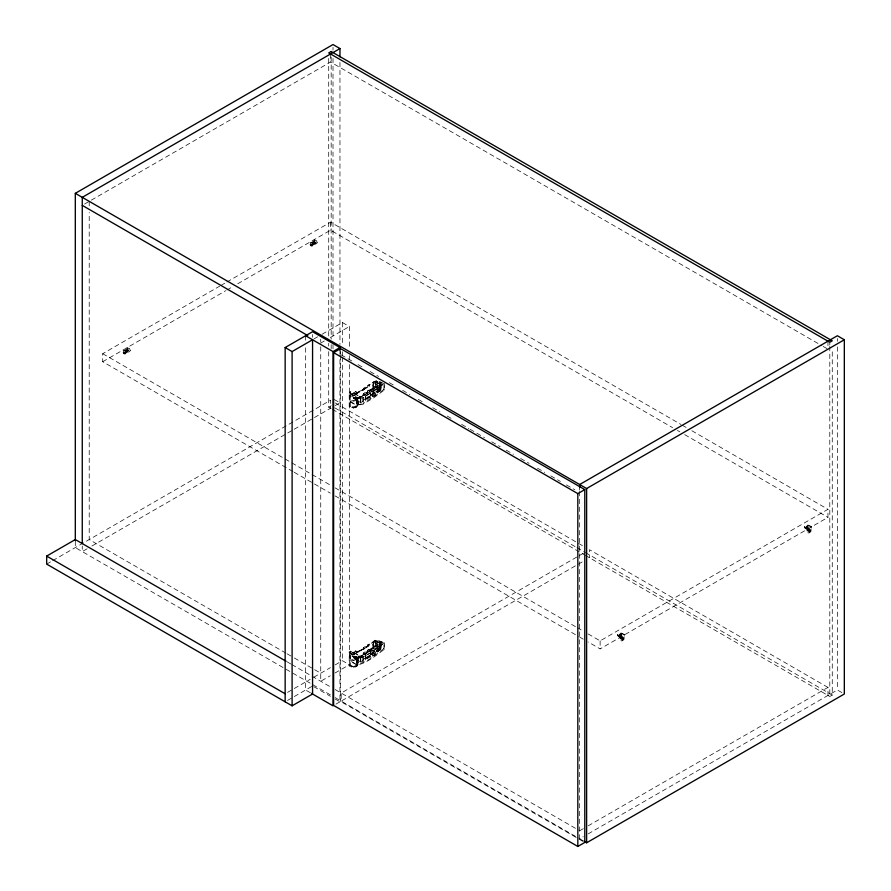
<?xml version="1.0" encoding="UTF-8"?>
<svg xmlns="http://www.w3.org/2000/svg" width="891" height="891" viewBox="0 0 891 891"><rect width="100%" height="100%" fill="white"/><g stroke="black" fill="none" stroke-linecap="round" stroke-linejoin="round"><path stroke-width="0.67" stroke-dasharray="4.46 3.34" d="M373.151 382.139L377.361 385.19L379.588 383.91L381.114 387.886L377.361 390.046C368.161 387.396 375.969 384.979 379.288 387.206L380.702 387.062L381.114 387.886L381.047 382.584L379.288 382.35C375.245 380.713 370.5 380.713 373.173 387.574M373.151 641.487L377.361 644.538L379.588 643.257L381.114 647.234L377.361 649.394C368.161 646.743 375.969 644.316 379.288 646.554L380.702 646.409L381.114 647.234L381.047 641.921L379.288 641.698C375.245 640.061 370.5 640.061 373.173 646.922M621.105 638.702L620.86 638.39A1.448 0.835 -60 0 1 621.851 636.942A1.448 0.835 -60 0 1 622.842 637.243L620.86 638.992A1.448 0.835 -60 0 0 621.851 639.304A1.448 0.835 -60 0 0 622.842 637.856L620.849 638.847M808.037 530.78L807.803 530.457A1.448 0.835 -60 0 1 808.794 529.009A1.448 0.835 -60 0 1 809.774 529.321L807.803 531.069A1.448 0.835 -60 0 0 808.794 531.37A1.448 0.835 -60 0 0 809.774 529.933L807.781 530.925M350.43 401.975L357.035 405.795L358.26 405.093L358.149 398.667L356.6 399.469L350.096 395.649L351.834 394.646L354.05 395.159L369.342 386.338L369.988 384.288L369.342 385.926L354.05 394.758L351.834 394.245L350.096 395.248L350.43 405.773L352.847 406.975L356.277 407.12C359.351 401.563 353.939 395.103 349.227 392.408L349.227 406.474L353.482 408.033L357.491 406.363C360.565 400.827 355.119 394.39 350.43 391.706L349.227 392.408M367.248 646.309L365.889 647.089L365.009 646.588L363.394 647.924L367.248 646.71L367.849 644.794L376.537 639.849L384.422 642.801C375.813 649.183 367.137 656.4 356.6 658.805L350.096 654.996L351.834 653.994L354.05 654.506L369.342 645.674L369.988 643.636L369.342 645.273L354.05 654.094L351.834 653.593L350.096 654.595L350.43 665.12L352.847 666.323L356.277 666.468C359.351 660.91 353.939 654.44 349.227 651.755L349.227 665.811L353.482 667.381L357.491 665.7C360.565 660.175 355.119 653.727 350.43 651.054L349.227 651.755M367.248 387.362L365.009 387.24L363.394 388.576L367.248 387.362L367.849 385.458L376.537 380.513L382.172 382.618M367.248 392.229L365.889 393.009L365.009 392.508L363.394 393.844L367.248 392.63L367.849 390.715L374.51 386.872L380.401 389.066L380.401 384.21L374.51 381.604L380.914 383.999L380.914 389.668L360.81 402.654L353.515 398.444L355.409 396.684L356.723 397.33L356.244 398.154L356.768 397.453M367.248 392.63L367.849 390.715M350.096 401.73L351.834 400.727L354.05 401.228L369.342 392.408L369.988 390.358L376.537 386.583L383.91 389.345L383.91 384.812M369.342 392.408L369.988 390.358M367.248 646.71L367.849 644.794M367.248 651.566L365.889 652.357L365.009 651.844L363.394 653.192L367.248 651.978L367.849 650.062L374.51 646.209L380.401 648.414L380.401 643.558L374.51 640.952L380.914 643.347L380.914 649.016L360.81 662.002L353.515 657.792L355.409 656.021L356.723 656.678L356.244 657.502L356.768 656.801M367.248 651.978L367.849 650.062M350.096 661.066L351.834 660.064L354.05 660.576L369.342 651.755L369.988 649.706L376.537 645.93L383.91 648.681L383.91 643.024L376.537 640.261L367.849 645.207M369.342 651.755L369.988 649.706M379.12 391.249L377.483 392.742L376.425 391.661C376.314 389.378 380.513 387.217 379.12 391.249L378.051 392.352L376.637 392.352M379.12 650.597L377.483 652.089L376.425 651.009C376.314 648.726 380.513 646.565 379.12 650.597L378.051 651.7L376.637 651.7M380.401 389.066L360.365 401.997L360.365 397.141L353.515 393.187L355.409 391.416L356.723 392.062L356.244 392.898L356.768 392.185M353.515 393.187L355.409 391.817L356.768 392.597M353.515 398.444L355.409 397.085L356.768 397.854M380.401 648.414L360.365 661.345L360.365 656.489L353.515 652.524L355.409 650.764L356.723 651.41L356.244 652.245L356.768 651.533M353.515 652.524L355.409 651.165L356.768 651.934M353.515 657.792L355.409 656.433L356.768 657.202M382.84 384.478L362.938 397.776L362.938 403.445L356.6 405.138L350.141 401.407L351.834 400.315L354.05 400.827L369.342 392.007M383.91 389.345L375.3 395.804L362.938 403.445M383.91 643.024C375.623 648.481 368.016 656.734 357.803 658.115L357.803 663.784L356.6 664.474L350.141 660.743L351.834 659.663L354.05 660.175L369.342 651.343M383.91 648.681C375.623 654.15 368.016 662.403 357.803 663.784M383.308 384.288L374.409 390.882L363.172 397.698L357.803 398.767L357.803 404.436M375.334 391.817L372.716 393.532L372.716 396.762L372.26 393.265L375.334 391.817L375.334 395.058L372.716 396.762M384.422 383.464L384.422 389.935L374.409 397.364L363.172 404.169L358.149 405.149M375.334 651.165L372.716 652.869L372.716 656.11L372.26 652.613L375.334 651.165L375.334 654.395L372.716 656.11M384.422 642.801L384.422 649.283C375.913 655.486 367.415 662.815 357.035 665.132L350.43 661.322M373.062 389.467L380.401 384.21M380.914 383.999L365.11 394.401L365.11 399.257M380.914 643.347L365.11 653.749L365.11 658.605M372.26 396.506L374.933 394.824L374.933 391.583M355.064 407.822L357.491 406.363M372.26 655.843L374.933 654.161L374.933 650.931M355.064 667.17L357.491 665.7M370.188 392.062L373.307 390.648L373.307 393.889L370.623 395.559L370.188 392.062L370.623 395.559M370.623 392.318L373.307 390.648M370.188 395.303L372.872 393.633L372.872 390.392M353.515 652.123L360.81 656.333L373.541 648.637M370.188 651.41L373.307 649.996L373.307 653.226L370.623 654.896L370.188 651.41L370.623 654.896M370.623 651.655L373.307 649.996M370.188 654.651L372.872 652.98L372.872 649.739M84.578 204.039L330.561 62.025L821.936 345.73M293.005 471.584L102.71 361.724L102.71 353.694L219.654 286.178M220.857 285.488L225.679 282.703M226.882 282.001L330.561 222.149L681.025 424.495M102.71 361.724L225.679 290.733M226.882 290.032L232.907 286.557M237.73 283.772L330.561 230.179L672.594 427.658M123.682 350.798L127.769 348.437L129.563 349.472A2.918 1.682 0 0 1 129.306 351.689A2.918 1.682 0 0 1 125.464 351.834L123.682 350.798L123.682 352.869A2.918 1.682 -60 0 0 125.72 353.749A2.918 1.682 -60 0 0 127.769 350.508L127.769 348.437M310.614 242.875L314.701 240.514L316.494 241.539A2.918 1.682 0 0 1 316.238 243.755A2.918 1.682 0 0 1 312.407 243.9L310.614 242.875L310.614 244.936A2.918 1.682 -60 0 0 312.663 245.827A2.918 1.682 -60 0 0 314.701 242.575L314.701 240.514M124.974 352.558L128.649 350.141L124.996 352.702A1.448 0.835 -60 0 0 125.976 353.014A1.448 0.835 -60 0 0 126.968 351.566L126.789 351.667A1.448 0.835 0 0 0 128.538 351.533A1.448 0.835 0 0 0 128.761 350.531L128.649 350.441M311.906 244.635L315.581 242.218L311.928 244.78A1.448 0.835 -60 0 0 312.919 245.081A1.448 0.835 -60 0 0 313.899 243.644L313.665 243.321M313.788 339.048L319.579 335.707M322.141 334.225L342.422 322.52L349.372 326.529L349.372 348.793M324.313 340.997L320.738 343.057L320.738 681.259L330.283 675.746M330.283 337.555L349.372 326.529M46.677 564.114L51.444 561.363M52.636 560.673L330.606 400.193M349.662 392.608L350.876 391.906M328.712 351.611L328.712 407.187L331.174 405.773M351.644 393.989L352.847 393.287M383.91 383.676L376.537 380.914L367.849 385.458M356.244 392.898L356.957 393.31L358.739 391.617L363.294 389.746L358.739 391.617M356.244 392.486L357.97 392.318M87.084 548.811L82.262 551.596L82.262 546.038M91.896 546.038L293.195 429.818M294.208 429.239L330.561 408.245L330.561 400.215M335.15 405.594L339.961 402.821L333.011 398.8M353.482 395.76L354.696 395.058M363.294 390.147L364.709 389.334L363.394 388.175M355.064 397.798L356.277 397.108M367.849 391.116L374.51 387.273L380.914 389.668M356.244 398.154L356.957 398.567L362.86 394.758L364.709 394.602L363.394 393.844M356.244 397.754L356.957 398.166L363.294 395.014M369.988 390.77L376.537 386.984L384.422 389.935M353.515 392.775L360.81 396.985L365.544 394.245L365.544 399.914M349.227 406.474L350.43 405.773M357.046 402.119L358.26 401.418M349.662 406.775L350.876 406.073M357.302 404.102L358.516 403.411M351.644 407.677L352.847 406.975M353.482 408.033L354.696 407.332M349.662 651.956L350.876 651.254M351.644 653.337L352.847 652.635M356.244 652.245L356.957 652.646L358.739 650.965L363.294 649.093L358.739 650.965M356.244 651.833L357.97 651.666M287.537 692.396L310.202 679.31M313.788 677.238L330.483 667.593M335.261 664.842L342.422 660.71L349.372 664.719L349.372 361.323M353.482 655.108L354.696 654.406M363.294 649.494L364.709 648.681L363.394 647.523M355.064 657.146L356.277 656.444M367.849 650.463L374.51 646.621L380.914 649.016M356.244 657.502L356.957 657.914L362.86 654.105L364.709 653.938L363.394 653.192M356.244 657.101L356.957 657.513L363.294 654.35M369.988 650.118L376.537 646.331L384.422 649.283M287.537 700.426L312.563 685.981M335.061 672.983L349.372 664.719M349.227 665.811L350.43 665.12M357.046 661.467L358.26 660.766M349.662 666.123L350.876 665.421M357.302 663.45L358.516 662.748M351.644 667.025L352.847 666.323M353.482 667.381L354.696 666.68M583.482 553.177L341.186 693.064L341.186 701.094L583.482 561.207M335.94 704.124L340.574 701.44L584.786 842.441M588.082 633.913L600.122 640.863L827.962 509.318L827.962 517.348L600.122 648.893L588.082 641.943M619.189 635.974L621.038 634.737A1.448 0.835 0 0 0 619.301 634.871A1.448 0.835 0 0 0 619.067 635.884L621.573 635.049A1.448 0.835 0 0 1 621.339 636.051A1.448 0.835 0 0 1 619.59 636.185L619.445 635.829M806.121 528.04L807.981 526.815A1.448 0.835 0 0 0 806.232 526.949A1.448 0.835 0 0 0 805.999 527.951L807.981 526.514A1.448 0.835 0 0 0 806.232 526.648A1.448 0.835 0 0 0 805.999 527.661L806.533 527.962A1.448 0.835 0 0 0 808.282 527.828A1.448 0.835 0 0 0 808.505 526.826L808.393 527.026A1.448 0.835 0 0 1 808.282 528.129A1.448 0.835 0 0 1 806.533 528.263L806.377 527.895M619.445 636.118L621.45 634.96M806.377 528.196L808.505 527.116M620.849 638.557L622.854 637.388M807.781 530.624L809.796 529.466M579.673 830.746L583.282 828.652M588.105 825.879L827.962 687.395L827.962 695.425M579.673 491.464L579.673 838.776L583.282 836.682M588.093 833.909L837.373 689.99L842.006 692.663M585.287 555.316L829.799 696.484L832.261 695.069L832.261 349.149M379.12 388.955L377.483 389.924L376.96 392.541M379.12 648.303L377.483 649.272L376.96 651.889M379.811 389.3L377.873 390.147L377.294 392.731L378.708 392.731L380.334 390.158L379.811 389.3L379.811 390.937L377.873 392.976L377.16 392.085L377.873 390.147L380.112 389.467M379.811 648.648L377.873 649.494L377.294 652.078L378.708 652.078L380.334 649.506L379.811 648.648L379.811 650.274L377.873 652.312L377.16 651.432L377.873 649.494L380.112 648.815M369.642 396.306L367.76 396.929L367.07 398.578L368.373 399.736L369.787 398.923L370.489 397.286L369.642 396.306L369.13 398.544L367.248 399.168M369.642 655.653L367.76 656.277L367.07 657.914L368.373 659.084L369.787 658.271L370.489 656.634L369.642 655.653L369.13 657.892L367.248 658.516M370.3 396.684L368.373 397.286L367.849 399.513M370.3 656.032L368.373 656.634L367.849 658.861M349.227 393.009C353.538 395.448 358.516 401.362 355.709 406.43L353.159 407.321L349.227 405.862M349.227 652.357C353.538 654.796 358.516 660.71 355.709 665.766L353.159 666.668L349.227 665.209M823.15 346.421L827.962 349.205M682.239 425.185L687.05 427.97M691.873 430.754L827.962 509.318M677.416 430.431L679.822 431.823M684.644 434.608L827.962 517.348M313.665 243.031L313.899 243.031A1.448 0.835 -60 0 0 312.919 242.72A1.448 0.835 -60 0 0 311.928 244.167L315.169 242.296A1.448 0.835 0 0 0 313.432 242.43A1.448 0.835 0 0 0 313.198 243.432L313.32 243.232M341.197 354.874L352.045 361.133M358.059 364.608L362.882 367.393M370.11 371.569L378.541 376.436M389.378 382.685L394.201 385.469M402.621 390.336L409.849 394.513M418.28 399.38L424.305 402.855M432.736 407.722L439.965 411.898M447.193 416.064L453.207 419.538M461.638 424.406L468.866 428.582M470.069 429.273L484.526 437.626M491.754 441.791L500.185 446.658M506.199 450.133L513.428 454.31M520.656 458.486L529.087 463.353M537.518 468.22L544.746 472.386M550.761 475.861L560.394 481.43M566.42 484.904L574.851 489.772M363.394 388.576L364.709 389.334M363.394 393.432L364.709 394.19M353.515 398.043L360.365 401.997M335.372 402.999L583.46 546.239M827.962 687.395L589.486 549.714L589.486 557.744M334.782 407.855L575.686 546.94M576.9 547.642L584.128 551.807M585.331 552.509L832.261 695.069M328.712 407.187L331.129 408.579M332.332 409.27L584.073 554.614M126.734 350.954L126.968 350.954A1.448 0.835 -60 0 0 125.976 350.653A1.448 0.835 -60 0 0 124.996 352.101L128.237 350.219A1.448 0.835 0 0 0 126.489 350.352A1.448 0.835 0 0 0 126.266 351.366L126.377 351.154M102.71 353.694L290.6 462.162M291.803 462.863L330.338 485.105M335.161 487.889L576.032 626.963M577.234 627.654L583.26 631.129M294.208 472.275L330.338 493.135M335.161 495.919L578.448 636.386M579.651 637.076L583.26 639.159M363.394 647.924L364.709 648.681M363.394 652.78L364.709 653.537M353.515 657.391L360.365 661.345M285.955 653.136L89.211 539.556L89.211 212.492M287.147 653.827L293.15 657.291M294.353 657.981L320.738 673.228M287.002 661.768L290.989 664.085M291.814 664.552L330.349 686.805M335.172 689.589L578.459 830.044M330.349 694.835L75.312 547.586L75.312 539.556M335.172 697.62L578.459 838.075M579.673 838.776L584.307 841.449M313.755 686.66L330.427 696.294M335.194 699.045L339.961 701.796L339.961 355.587M310.369 692.741L305.602 689.99L305.602 346.855M315.581 242.508L315.704 242.597A1.448 0.835 0 0 1 315.47 243.611A1.448 0.835 0 0 1 313.732 243.744L313.576 243.377M350.096 395.248L350.274 402.075M350.096 654.595L350.274 661.412M837.373 338.513L837.373 341.298M837.373 346.855L837.373 689.99M829.799 342.233L829.799 345.017M829.799 346.399L829.799 696.484M827.962 341.175L827.962 346.521M804.618 526.692L804.618 527.294M617.686 634.626L617.686 635.216M600.122 640.863L600.122 648.893M579.673 487.299L579.673 490.083M380.769 382.25L380.769 387.117M380.769 641.598L380.769 646.454M379.978 382.139L379.978 386.995M379.978 641.475L379.978 646.343M379.288 382.35L379.288 387.206M379.288 641.698L379.288 646.554M377.361 385.19L377.361 390.046M377.361 644.538L377.361 649.394M377.294 381.604L377.294 386.46M377.294 640.941L377.294 645.808M376.202 381.571L376.202 386.427M376.202 640.907L376.202 645.775M375.323 381.504L375.323 386.36M375.323 640.852L375.323 645.708M373.541 381.771L373.541 386.627M373.541 641.108L373.541 645.975M373.262 382.829L373.262 387.685M373.262 642.177L373.262 647.033M365.755 396.15L365.755 401.819M365.755 655.486L365.755 661.155M365.544 653.593L365.544 659.262M363.172 397.698L363.172 404.169M363.172 657.035L363.172 663.517M362.938 657.112L362.938 662.781M360.81 396.985L360.81 402.654M360.81 656.333L360.81 662.002M358.149 658.015L358.149 664.486M357.948 392.073L357.97 392.719M357.948 397.33L357.97 397.987M357.948 651.421L357.97 652.067M357.948 656.678L357.97 657.335M357.035 405.795L357.035 399.313L350.43 395.504L350.43 391.706M357.035 665.132L357.035 658.661L350.43 654.84L350.43 651.054M356.6 399.469L356.6 405.138M356.6 658.805L356.6 664.474M349.372 355.754L349.372 359.931M342.422 322.52L342.422 344.784M342.422 351.745L342.422 355.921M342.422 357.313L342.422 660.71M340.574 351.388L340.574 354.173M340.574 355.554L340.574 701.44M339.961 62.459L339.961 344.472M339.961 350.33L339.961 354.495M333.011 47.323L333.011 50.108M333.011 58.438L333.011 339.07M333.011 344.617L333.011 348.793M331.174 57.069L331.174 339.081M331.174 344.639L331.174 348.815M330.561 53.995L330.561 62.025M330.561 222.149L330.561 230.179M328.712 58.494L328.712 337.722M328.712 343.28L328.712 346.064M320.738 339.204L320.738 341.988M317.085 242.085L317.085 242.675M312.563 334.504L312.563 337.277M305.602 335.74L305.602 341.298M130.153 350.018L130.153 350.608M89.211 201.366L89.211 206.935M124.74 351.945L124.74 352.558A1.448 0.835 -60 0 0 125.72 352.869A1.448 0.835 -60 0 0 126.711 351.422L126.711 350.809A1.448 0.835 -60 0 0 125.72 350.508A1.448 0.835 -60 0 0 124.74 351.945M311.672 244.023L311.672 244.635A1.448 0.835 -60 0 0 312.663 244.936A1.448 0.835 -60 0 0 313.643 243.488L313.643 242.875A1.448 0.835 -60 0 0 312.663 242.575A1.448 0.835 -60 0 0 311.672 244.023M621.116 638.535L621.116 639.148A1.448 0.835 -60 0 0 622.107 639.448A1.448 0.835 -60 0 0 623.099 638.001L623.099 637.388A1.448 0.835 -60 0 0 622.107 637.087A1.448 0.835 -60 0 0 621.116 638.535M808.059 530.602L808.059 531.214A1.448 0.835 -60 0 0 809.05 531.526A1.448 0.835 -60 0 0 810.03 530.078L810.03 529.466A1.448 0.835 -60 0 0 809.05 529.165A1.448 0.835 -60 0 0 808.059 530.602M315.47 242.129L315.169 241.996A1.448 0.835 0 0 0 313.432 242.129A1.448 0.835 0 0 0 313.198 243.143L313.732 243.443A1.448 0.835 0 0 0 315.47 243.31A1.448 0.835 0 0 0 315.704 242.307L315.47 242.129M128.538 350.063L128.237 349.929A1.448 0.835 0 0 0 126.489 350.063A1.448 0.835 0 0 0 126.266 351.065L126.789 351.377A1.448 0.835 0 0 0 128.538 351.243A1.448 0.835 0 0 0 128.761 350.23L128.538 350.063M621.339 634.581L621.038 634.448A1.448 0.835 0 0 0 619.301 634.581A1.448 0.835 0 0 0 619.067 635.584L619.59 635.896A1.448 0.835 0 0 0 621.339 635.762A1.448 0.835 0 0 0 621.573 634.748L621.339 634.581M316.494 240.949L314.189 239.623L314.189 242.285A2.918 1.682 -60 0 1 312.151 245.526A2.918 1.682 -60 0 1 310.101 244.646L310.101 241.984L312.407 243.31A2.918 1.682 0 0 0 316.238 243.165A2.918 1.682 0 0 0 316.494 240.949M811.601 526.804L809.295 525.467A2.918 1.682 0 0 0 805.464 525.623A2.918 1.682 0 0 0 805.208 527.828L807.513 529.165L807.513 531.816A2.918 1.682 -60 0 0 809.551 532.707A2.918 1.682 -60 0 0 811.601 529.454L811.601 526.804M811.088 527.093L809.295 526.058A2.918 1.682 0 0 0 805.464 526.213A2.918 1.682 0 0 0 805.208 528.419L807.001 529.454L807.001 531.526A2.918 1.682 -60 0 0 809.05 532.406A2.918 1.682 -60 0 0 811.088 529.165L811.088 527.093M129.563 348.882L127.257 347.546L127.257 350.208A2.918 1.682 -60 0 1 125.208 353.46A2.918 1.682 -60 0 1 123.17 352.569L123.17 349.918L125.464 351.243A2.918 1.682 0 0 0 129.306 351.099A2.918 1.682 0 0 0 129.563 348.882M624.669 634.726L622.363 633.401A2.918 1.682 0 0 0 618.532 633.546A2.918 1.682 0 0 0 618.276 635.762L620.57 637.087L620.57 639.749A2.918 1.682 -60 0 0 622.62 640.629A2.918 1.682 -60 0 0 624.669 637.388L624.669 634.726M624.157 635.027L622.363 633.991A2.918 1.682 0 0 0 618.532 634.136A2.918 1.682 0 0 0 618.276 636.352L620.058 637.388L620.058 639.448A2.918 1.682 -60 0 0 622.107 640.339A2.918 1.682 -60 0 0 624.157 637.087L624.157 635.027"/><path stroke-width="1.34" d="M75.312 540.637L75.312 193.336L333.011 44.55L339.961 48.559L339.961 56.901M339.961 48.559L82.262 197.345L82.262 543.566M285.153 701.796L285.153 347.546L312.563 331.73L339.961 347.546L339.961 350.33M285.153 347.546L292.103 351.566L312.563 339.761L312.563 694.011L292.103 705.817L46.677 564.114L46.677 556.084L75.312 539.556L286.078 661.245M305.602 335.74L333.011 351.566L339.961 347.546M333.624 352.624L340.574 348.615L584.786 489.605L584.786 842.441L577.825 846.45L333.624 705.46L333.624 352.624L577.825 493.614L584.786 489.605M75.312 193.336L586.623 488.535L844.323 339.761L844.323 694.011L586.623 842.786L584.307 841.449M844.323 339.761L837.373 335.74L579.673 484.526L579.673 487.299M82.262 205.376L307.785 335.584M311.56 693.432L333.011 705.817L333.011 351.566M46.677 556.084L285.153 693.766M586.623 488.535L586.623 842.786M577.825 493.614L577.825 846.45M292.103 351.566L292.103 705.817M331.174 51.522L328.712 52.937L829.799 342.233L832.261 340.819L331.174 51.522"/></g></svg>
